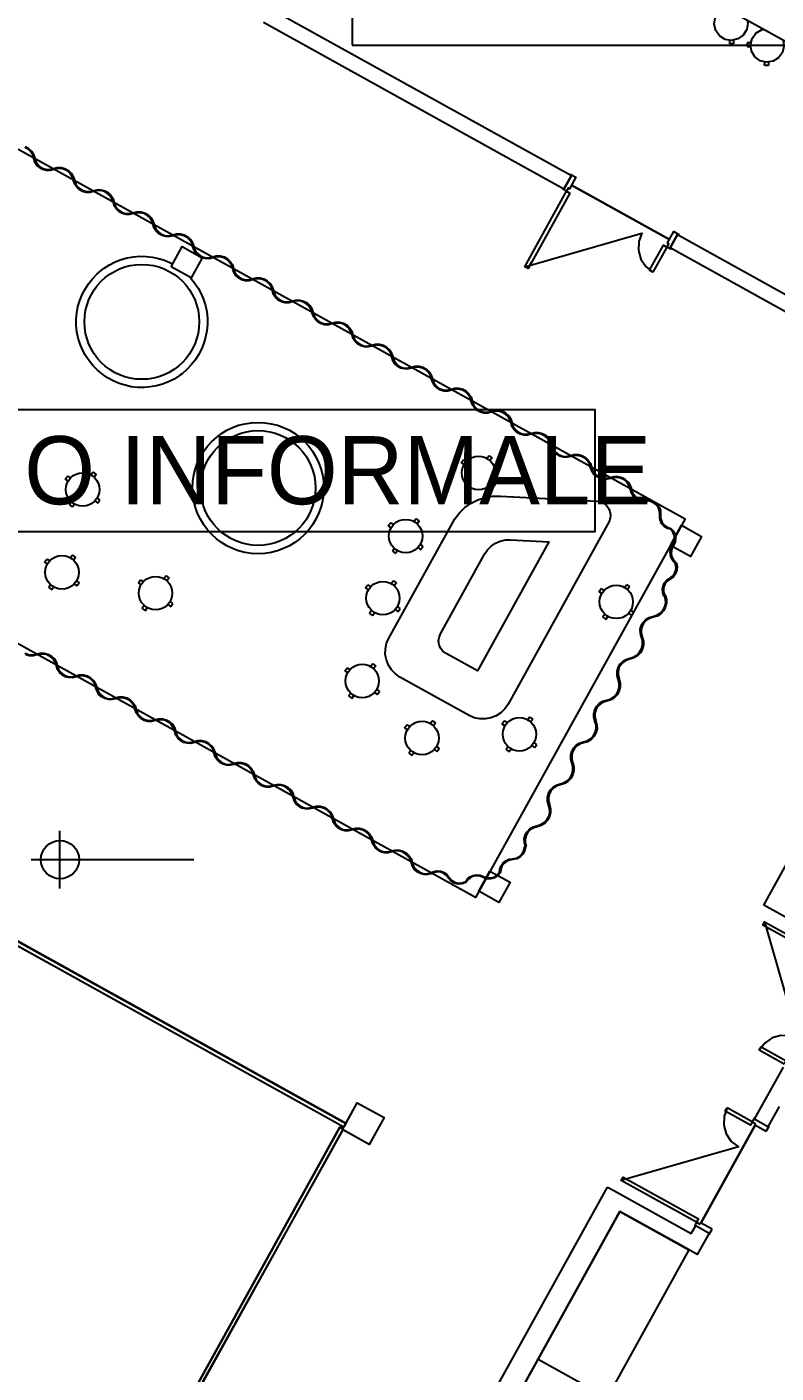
# Model space of a CAD drawing. Header units: metres. Extents: x 3.2 to 22.3, y 0.7 to 22.8.
# Drawn here: x 14.16 to 17.24, y 11.89 to 17.42 of the extents above; entities that cross this region are included whole.
import ezdxf

# ---------------------------------------------------------------- set-up
doc = ezdxf.new("R2010")
doc.units = ezdxf.units.M
for name, color, linetype in [('ARREDI', 9, 'Continuous'), ('PARETI_STRUTTURE', 7, 'Continuous'), ('WAYFINDING_RIQUADRI', 7, 'Continuous'), ('WAYFINDING_TESTI', 7, 'Continuous')]:
    doc.layers.add(name, color=color, linetype=linetype)

msp = doc.modelspace()

# ---------------------------------------------------------------- linework, layer by layer
at = {"layer": 'ARREDI'}
for points in [[(17.0026, 17.5203), (17.148, 17.7828), (17.7782, 17.4334), (17.6328, 17.171)], [(14.3541, 16.793), (14.3495, 16.8076), (14.3414, 16.8205), (14.3304, 16.831), (14.317, 16.8384), (14.3023, 16.8422), (14.287, 16.8422), (14.2723, 16.8384), (14.2711, 16.8421), (14.2867, 16.8461), (14.3029, 16.8461), (14.3185, 16.842), (14.3326, 16.8342), (14.3444, 16.8231), (14.353, 16.8095), (14.3579, 16.7941), (14.3632, 16.7784), (14.3729, 16.765), (14.386, 16.7548), (14.4014, 16.7489), (14.4179, 16.7476), (14.4341, 16.7512), (14.4359, 16.7477), (14.4212, 16.744), (14.406, 16.7441), (14.3913, 16.748), (14.378, 16.7553), (14.3669, 16.7658), (14.3588, 16.7786)], [(14.5178, 16.7023), (14.5132, 16.7169), (14.5051, 16.7298), (14.494, 16.7403), (14.4807, 16.7477), (14.4659, 16.7515), (14.4507, 16.7515), (14.4359, 16.7477), (14.4348, 16.7514), (14.4504, 16.7554), (14.4665, 16.7554), (14.4822, 16.7513), (14.4963, 16.7435), (14.508, 16.7324), (14.5166, 16.7187), (14.5215, 16.7034), (14.5269, 16.6877), (14.5366, 16.6743), (14.5496, 16.6641), (14.5651, 16.6582), (14.5816, 16.6569), (14.5978, 16.6604), (14.5996, 16.657), (14.5848, 16.6533), (14.5696, 16.6534), (14.555, 16.6573), (14.5417, 16.6646), (14.5306, 16.675), (14.5225, 16.6879)], [(14.6814, 16.6116), (14.6768, 16.6261), (14.6688, 16.6391), (14.6577, 16.6496), (14.6444, 16.657), (14.6296, 16.6608), (14.6144, 16.6608), (14.5996, 16.6569), (14.5984, 16.6607), (14.6141, 16.6647), (14.6302, 16.6646), (14.6458, 16.6606), (14.6599, 16.6528), (14.6717, 16.6417), (14.6803, 16.628), (14.6852, 16.6126), (14.6906, 16.597), (14.7002, 16.5835), (14.7133, 16.5734), (14.7288, 16.5674), (14.7453, 16.5662), (14.7614, 16.5697), (14.7633, 16.5662), (14.7485, 16.5626), (14.7333, 16.5627), (14.7186, 16.5665), (14.7053, 16.5739), (14.6943, 16.5843), (14.6861, 16.5971)], [(14.8451, 16.5209), (14.8405, 16.5354), (14.8324, 16.5483), (14.8214, 16.5588), (14.808, 16.5662), (14.7933, 16.57), (14.778, 16.57), (14.7633, 16.5662), (14.7621, 16.57), (14.7777, 16.5739), (14.7939, 16.5739), (14.8095, 16.5699), (14.8236, 16.562), (14.8353, 16.5509), (14.8439, 16.5373), (14.8489, 16.5219), (14.8542, 16.5063), (14.8639, 16.4928), (14.877, 16.4827), (14.8924, 16.4767), (14.9089, 16.4755), (14.9251, 16.479), (14.9269, 16.4755), (14.9122, 16.4718), (14.897, 16.4719), (14.8823, 16.4758), (14.869, 16.4832), (14.8579, 16.4936), (14.8498, 16.5064)], [(15.0087, 16.4301), (15.0042, 16.4447), (14.9961, 16.4576), (14.985, 16.4681), (14.9717, 16.4755), (14.9569, 16.4793), (14.9417, 16.4793), (14.9269, 16.4755), (14.9257, 16.4792), (14.9414, 16.4832), (14.9575, 16.4832), (14.9732, 16.4791), (14.9873, 16.4713), (14.999, 16.4602), (15.0076, 16.4466), (15.0125, 16.4312), (15.0179, 16.4155), (15.0275, 16.4021), (15.0406, 16.3919), (15.0561, 16.386), (15.0726, 16.3847), (15.0888, 16.3883), (15.0906, 16.3848), (15.0758, 16.3811), (15.0606, 16.3812), (15.0459, 16.3851), (15.0327, 16.3924), (15.0216, 16.4029), (15.0135, 16.4157)], [(15.1724, 16.3394), (15.1678, 16.354), (15.1598, 16.3669), (15.1487, 16.3774), (15.1354, 16.3848), (15.1206, 16.3886), (15.1053, 16.3886), (15.0906, 16.3848), (15.0894, 16.3885), (15.1051, 16.3925), (15.1212, 16.3925), (15.1368, 16.3884), (15.1509, 16.3806), (15.1627, 16.3695), (15.1713, 16.3558), (15.1762, 16.3405), (15.1816, 16.3248), (15.1912, 16.3114), (15.2043, 16.3012), (15.2197, 16.2953), (15.2363, 16.294), (15.2524, 16.2975), (15.2542, 16.294), (15.2395, 16.2904), (15.2243, 16.2905), (15.2096, 16.2944), (15.1963, 16.3017), (15.1853, 16.3121), (15.1771, 16.325)], [(15.3361, 16.2487), (15.3315, 16.2632), (15.3234, 16.2762), (15.3124, 16.2867), (15.299, 16.2941), (15.2843, 16.2979), (15.269, 16.2979), (15.2542, 16.294), (15.2531, 16.2978), (15.2687, 16.3018), (15.2849, 16.3017), (15.3005, 16.2977), (15.3146, 16.2899), (15.3263, 16.2788), (15.3349, 16.2651), (15.3399, 16.2497), (15.3452, 16.2341), (15.3549, 16.2206), (15.368, 16.2105), (15.3834, 16.2046), (15.3999, 16.2033), (15.4161, 16.2068), (15.4179, 16.2033), (15.4032, 16.1997), (15.388, 16.1998), (15.3733, 16.2036), (15.36, 16.211), (15.3489, 16.2214), (15.3408, 16.2342)], [(15.4997, 16.158), (15.4952, 16.1725), (15.4871, 16.1854), (15.476, 16.1959), (15.4627, 16.2033), (15.4479, 16.2071), (15.4327, 16.2071), (15.4179, 16.2033), (15.4167, 16.2071), (15.4324, 16.211), (15.4485, 16.211), (15.4641, 16.207), (15.4783, 16.1991), (15.49, 16.188), (15.4986, 16.1744), (15.5035, 16.159), (15.5089, 16.1433), (15.5185, 16.1299), (15.5316, 16.1198), (15.5471, 16.1138), (15.5636, 16.1126), (15.5798, 16.1161), (15.5816, 16.1126), (15.5668, 16.1089), (15.5516, 16.109), (15.5369, 16.1129), (15.5236, 16.1203), (15.5126, 16.1307), (15.5044, 16.1435)], [(15.6634, 16.0672), (15.6588, 16.0818), (15.6507, 16.0947), (15.6397, 16.1052), (15.6263, 16.1126), (15.6116, 16.1164), (15.5963, 16.1164), (15.5816, 16.1126), (15.5804, 16.1163), (15.596, 16.1203), (15.6122, 16.1203), (15.6278, 16.1162), (15.6419, 16.1084), (15.6537, 16.0973), (15.6623, 16.0837), (15.6672, 16.0683), (15.6726, 16.0526), (15.6822, 16.0392), (15.6953, 16.029), (15.7107, 16.0231), (15.7272, 16.0218), (15.7434, 16.0254), (15.7452, 16.0219), (15.7305, 16.0182), (15.7153, 16.0183), (15.7006, 16.0222), (15.6873, 16.0295), (15.6762, 16.04), (15.6681, 16.0528)], [(15.8271, 15.9765), (15.8225, 15.9911), (15.8144, 16.004), (15.8033, 16.0145), (15.79, 16.0219), (15.7752, 16.0257), (15.76, 16.0257), (15.7452, 16.0219), (15.7441, 16.0256), (15.7597, 16.0296), (15.7758, 16.0296), (15.7915, 16.0255), (15.8056, 16.0177), (15.8173, 16.0066), (15.8259, 15.9929), (15.8308, 15.9776), (15.8362, 15.9619), (15.8459, 15.9485), (15.859, 15.9383), (15.8744, 15.9324), (15.8909, 15.9311), (15.9071, 15.9346), (15.9089, 15.9311), (15.8941, 15.9275), (15.879, 15.9276), (15.8643, 15.9315), (15.851, 15.9388), (15.8399, 15.9492), (15.8318, 15.9621)], [(15.9907, 15.8858), (15.9861, 15.9003), (15.9781, 15.9133), (15.967, 15.9238), (15.9537, 15.9312), (15.9389, 15.935), (15.9237, 15.935), (15.9089, 15.9311), (15.9077, 15.9349), (15.9234, 15.9389), (15.9395, 15.9388), (15.9551, 15.9348), (15.9693, 15.927), (15.981, 15.9159), (15.9896, 15.9022), (15.9945, 15.8868), (15.9999, 15.8712), (16.0095, 15.8577), (16.0226, 15.8476), (16.0381, 15.8417), (16.0546, 15.8404), (16.0707, 15.8439), (16.0726, 15.8404), (16.0578, 15.8368), (16.0426, 15.8369), (16.0279, 15.8407), (16.0146, 15.8481), (16.0036, 15.8585), (15.9954, 15.8713)], [(16.1544, 15.7951), (16.1498, 15.8096), (16.1417, 15.8225), (16.1307, 15.833), (16.1173, 15.8404), (16.1026, 15.8442), (16.0873, 15.8442), (16.0726, 15.8404), (16.0714, 15.8442), (16.087, 15.8481), (16.1032, 15.8481), (16.1188, 15.8441), (16.1329, 15.8362), (16.1447, 15.8251), (16.1533, 15.8115), (16.1582, 15.7961), (16.1635, 15.7804), (16.1732, 15.767), (16.1863, 15.7569), (16.2017, 15.7509), (16.2182, 15.7497), (16.2344, 15.7532), (16.2362, 15.7497), (16.2215, 15.746), (16.2063, 15.7461), (16.1916, 15.75), (16.1783, 15.7574), (16.1672, 15.7678), (16.1591, 15.7806)], [(16.3181, 15.7043), (16.3135, 15.7189), (16.3054, 15.7318), (16.2943, 15.7423), (16.281, 15.7497), (16.2662, 15.7535), (16.251, 15.7535), (16.2362, 15.7497), (16.2351, 15.7534), (16.2507, 15.7574), (16.2668, 15.7574), (16.2825, 15.7533), (16.2966, 15.7455), (16.3083, 15.7344), (16.3169, 15.7208), (16.3218, 15.7054), (16.3272, 15.6897), (16.3368, 15.6763), (16.3499, 15.6661), (16.3654, 15.6602), (16.3819, 15.6589), (16.3981, 15.6625), (16.3999, 15.659), (16.3851, 15.6553), (16.3699, 15.6554), (16.3552, 15.6593), (16.342, 15.6666), (16.3309, 15.6771), (16.3228, 15.6899)], [(16.4817, 15.6136), (16.4771, 15.6282), (16.4691, 15.6411), (16.458, 15.6516), (16.4447, 15.659), (16.4299, 15.6628), (16.4146, 15.6628), (16.3999, 15.659), (16.3987, 15.6627), (16.4144, 15.6667), (16.4305, 15.6667), (16.4461, 15.6626), (16.4602, 15.6548), (16.472, 15.6437), (16.4806, 15.63), (16.4855, 15.6147), (16.4909, 15.599), (16.5005, 15.5856), (16.5136, 15.5754), (16.529, 15.5695), (16.5456, 15.5682), (16.5617, 15.5717), (16.5635, 15.5682), (16.5488, 15.5646), (16.5336, 15.5647), (16.5189, 15.5686), (16.5056, 15.5759), (16.4946, 15.5863), (16.4864, 15.5992)], [(16.6454, 15.5229), (16.6408, 15.5374), (16.6327, 15.5504), (16.6217, 15.5609), (16.6083, 15.5683), (16.5936, 15.5721), (16.5783, 15.5721), (16.5635, 15.5682), (16.5624, 15.572), (16.578, 15.576), (16.5942, 15.5759), (16.6098, 15.5719), (16.6239, 15.5641), (16.6356, 15.553), (16.6442, 15.5393), (16.6492, 15.5239), (16.6545, 15.5083), (16.6642, 15.4948), (16.6773, 15.4847), (16.6927, 15.4788), (16.7092, 15.4775), (16.7254, 15.481), (16.7272, 15.4775), (16.7125, 15.4739), (16.6973, 15.474), (16.6826, 15.4778), (16.6693, 15.4852), (16.6582, 15.4956), (16.6501, 15.5084)], [(16.1419, 14.6397), (16.1288, 14.6207), (16.1121, 14.6045), (16.0927, 14.592), (16.0712, 14.5834), (16.0484, 14.5793), (16.0252, 14.5796), (16.0026, 14.5845), (15.9813, 14.5937), (15.6972, 14.7512), (15.6782, 14.7643), (15.6621, 14.781), (15.6495, 14.8004), (15.641, 14.8219), (15.6368, 14.8447), (15.6371, 14.8679), (15.642, 14.8905), (15.6512, 14.9117), (15.9076, 15.3742), (15.9228, 15.4016), (15.942, 15.4263), (15.9646, 15.448), (15.9902, 15.4661), (16.0181, 15.4802), (16.0479, 15.49), (16.0788, 15.4952), (16.1101, 15.4959), (16.5078, 15.4746), (16.5219, 15.4721), (16.5351, 15.4662), (16.5464, 15.4574), (16.5553, 15.446), (16.5611, 15.4329), (16.5636, 15.4187), (16.5626, 15.4044), (16.5582, 15.3907)], [(16.7696, 15.4202), (16.7697, 15.4044), (16.7747, 15.3894), (16.784, 15.3767), (16.7969, 15.3675), (16.812, 15.3628), (16.8117, 15.359), (16.7982, 15.3628), (16.7861, 15.3698), (16.7763, 15.3798), (16.7693, 15.3919), (16.7657, 15.4054), (16.7657, 15.4194), (16.7654, 15.4339), (16.7608, 15.4477), (16.7524, 15.4595), (16.741, 15.4684), (16.7274, 15.4736), (16.7272, 15.4775), (16.7419, 15.4723), (16.7544, 15.463), (16.7637, 15.4504), (16.7689, 15.4357)], [(16.8226, 15.2922), (16.8153, 15.2782), (16.8126, 15.2627), (16.815, 15.247), (16.8221, 15.2329), (16.8332, 15.2217), (16.8311, 15.2185), (16.821, 15.2281), (16.8136, 15.24), (16.8096, 15.2534), (16.8091, 15.2674), (16.8123, 15.2811), (16.8188, 15.2934), (16.8253, 15.3064), (16.8277, 15.3207), (16.8259, 15.3351), (16.8199, 15.3483), (16.8103, 15.3592), (16.812, 15.3628), (16.8225, 15.3513), (16.8292, 15.3372), (16.8315, 15.3218), (16.8293, 15.3063)], [(15.8865, 14.8489), (15.8741, 14.858), (15.8645, 14.8701), (15.8583, 14.8842), (15.856, 14.8995), (15.8578, 14.9148), (15.8634, 14.9292), (16.0453, 15.2572), (16.0574, 15.2749), (16.0725, 15.29), (16.0902, 15.3021), (16.1099, 15.3106), (16.1307, 15.3154), (16.1521, 15.3163), (16.3097, 15.3078), (16.0156, 14.7773)], [(16.8095, 15.1544), (16.7965, 15.1455), (16.7869, 15.1329), (16.7816, 15.118), (16.7813, 15.1022), (16.7858, 15.0871), (16.7825, 15.0853), (16.7781, 15.0985), (16.7772, 15.1125), (16.7799, 15.1262), (16.786, 15.1388), (16.7951, 15.1494), (16.8067, 15.1572), (16.8185, 15.1657), (16.8274, 15.1772), (16.8325, 15.1907), (16.8334, 15.2052), (16.83, 15.2193), (16.8332, 15.2217), (16.8371, 15.2066), (16.8364, 15.191), (16.8312, 15.1763), (16.822, 15.1637)], [(16.7381, 15.001), (16.7536, 15.0056), (16.7674, 15.014), (16.7786, 15.0256), (16.7864, 15.0398), (16.7904, 15.0554), (16.7902, 15.0716), (16.7858, 15.0871), (16.7896, 15.0883), (16.7941, 15.0718), (16.7942, 15.0547), (16.79, 15.0382), (16.7817, 15.0233), (16.7699, 15.011), (16.7553, 15.0021), (16.739, 14.9972), (16.7245, 14.9929), (16.7116, 14.985), (16.7012, 14.9742), (16.6938, 14.961), (16.69, 14.9464), (16.69, 14.9313), (16.6939, 14.9167), (16.6904, 14.9149), (16.6862, 14.9305), (16.6861, 14.9466), (16.69, 14.9622), (16.6979, 14.9763), (16.709, 14.9879), (16.7227, 14.9964)], [(16.6427, 14.8288), (16.6582, 14.8334), (16.6719, 14.8418), (16.6831, 14.8535), (16.6909, 14.8676), (16.6949, 14.8832), (16.6947, 14.8994), (16.6904, 14.9149), (16.6942, 14.9161), (16.6986, 14.8996), (16.6988, 14.8825), (16.6945, 14.866), (16.6863, 14.8511), (16.6744, 14.8388), (16.6599, 14.8299), (16.6435, 14.825), (16.6291, 14.8207), (16.6162, 14.8128), (16.6057, 14.802), (16.5983, 14.7888), (16.5945, 14.7742), (16.5946, 14.7591), (16.5984, 14.7446), (16.5949, 14.7427), (16.5907, 14.7583), (16.5906, 14.7744), (16.5946, 14.79), (16.6024, 14.8041), (16.6135, 14.8157), (16.6273, 14.8242)], [(14.2834, 14.7974), (14.2788, 14.8118), (14.2708, 14.8246), (14.2598, 14.835), (14.2466, 14.8423), (14.232, 14.8461), (14.2169, 14.8461), (14.2022, 14.8424), (14.2011, 14.8461), (14.2166, 14.85), (14.2326, 14.8499), (14.248, 14.8459), (14.262, 14.8382), (14.2737, 14.8272), (14.2822, 14.8137), (14.2871, 14.7985), (14.2925, 14.783), (14.3021, 14.7697), (14.315, 14.7596), (14.3303, 14.7537), (14.3467, 14.7525), (14.3627, 14.7559), (14.3645, 14.7524), (14.3499, 14.7488), (14.3349, 14.749), (14.3203, 14.7528), (14.3071, 14.7601), (14.2962, 14.7704), (14.2881, 14.7831)], [(14.4457, 14.7074), (14.4411, 14.7218), (14.433, 14.7346), (14.4221, 14.745), (14.4089, 14.7523), (14.3943, 14.7561), (14.3791, 14.7561), (14.3645, 14.7524), (14.3633, 14.7561), (14.3788, 14.76), (14.3948, 14.76), (14.4103, 14.7559), (14.4243, 14.7482), (14.4359, 14.7372), (14.4445, 14.7237), (14.4494, 14.7085), (14.4548, 14.693), (14.4644, 14.6797), (14.4773, 14.6697), (14.4926, 14.6638), (14.509, 14.6625), (14.525, 14.6659), (14.5268, 14.6624), (14.5122, 14.6589), (14.4971, 14.659), (14.4826, 14.6628), (14.4694, 14.6701), (14.4585, 14.6804), (14.4504, 14.6931)], [(16.5472, 14.6567), (16.5627, 14.6612), (16.5765, 14.6696), (16.5877, 14.6813), (16.5955, 14.6954), (16.5995, 14.711), (16.5993, 14.7272), (16.5949, 14.7427), (16.5987, 14.7439), (16.6032, 14.7274), (16.6033, 14.7104), (16.5991, 14.6938), (16.5908, 14.6789), (16.579, 14.6666), (16.5644, 14.6577), (16.5481, 14.6528), (16.5336, 14.6485), (16.5207, 14.6407), (16.5103, 14.6298), (16.5029, 14.6166), (16.4991, 14.602), (16.4991, 14.587), (16.503, 14.5724), (16.4995, 14.5706), (16.4953, 14.5861), (16.4952, 14.6022), (16.4991, 14.6178), (16.507, 14.6319), (16.5181, 14.6436), (16.5318, 14.652)], [(14.6079, 14.6174), (14.6034, 14.6318), (14.5953, 14.6446), (14.5844, 14.655), (14.5712, 14.6623), (14.5565, 14.6661), (14.5414, 14.6662), (14.5268, 14.6624), (14.5256, 14.6662), (14.5411, 14.6701), (14.5571, 14.67), (14.5726, 14.666), (14.5866, 14.6582), (14.5982, 14.6473), (14.6068, 14.6338), (14.6117, 14.6185), (14.6171, 14.603), (14.6266, 14.5897), (14.6396, 14.5797), (14.6549, 14.5738), (14.6712, 14.5725), (14.6873, 14.576), (14.6891, 14.5725), (14.6745, 14.5689), (14.6594, 14.569), (14.6449, 14.5729), (14.6317, 14.5802), (14.6207, 14.5905), (14.6127, 14.6032)], [(14.7702, 14.5275), (14.7656, 14.5419), (14.7576, 14.5547), (14.7467, 14.5651), (14.7334, 14.5724), (14.7188, 14.5762), (14.7037, 14.5762), (14.6891, 14.5725), (14.6879, 14.5762), (14.7034, 14.5801), (14.7194, 14.58), (14.7349, 14.576), (14.7489, 14.5683), (14.7605, 14.5573), (14.7691, 14.5438), (14.774, 14.5286), (14.7794, 14.5131), (14.7889, 14.4998), (14.8019, 14.4898), (14.8172, 14.4839), (14.8335, 14.4826), (14.8496, 14.486), (14.8514, 14.4825), (14.8368, 14.4789), (14.8217, 14.4791), (14.8072, 14.4829), (14.794, 14.4902), (14.783, 14.5005), (14.7749, 14.5132)], [(16.4518, 14.4845), (16.4673, 14.489), (16.481, 14.4974), (16.4922, 14.5091), (16.5, 14.5232), (16.504, 14.5389), (16.5038, 14.555), (16.4995, 14.5706), (16.5033, 14.5717), (16.5077, 14.5552), (16.5079, 14.5382), (16.5036, 14.5216), (16.4954, 14.5067), (16.4835, 14.4944), (16.469, 14.4855), (16.4526, 14.4806), (16.4382, 14.4763), (16.4253, 14.4685), (16.4148, 14.4576), (16.4074, 14.4445), (16.4036, 14.4299), (16.4037, 14.4148), (16.4075, 14.4002), (16.404, 14.3984), (16.3998, 14.4139), (16.3997, 14.43), (16.4037, 14.4456), (16.4115, 14.4597), (16.4226, 14.4714), (16.4364, 14.4798)], [(14.9325, 14.4375), (14.9279, 14.4519), (14.9199, 14.4647), (14.9089, 14.4751), (14.8957, 14.4824), (14.8811, 14.4862), (14.866, 14.4862), (14.8514, 14.4825), (14.8502, 14.4862), (14.8657, 14.4901), (14.8817, 14.4901), (14.8972, 14.4861), (14.9112, 14.4783), (14.9228, 14.4673), (14.9314, 14.4538), (14.9363, 14.4386), (14.9416, 14.4231), (14.9512, 14.4098), (14.9642, 14.3998), (14.9795, 14.3939), (14.9958, 14.3926), (15.0118, 14.396), (15.0136, 14.3925), (14.999, 14.389), (14.984, 14.3891), (14.9694, 14.3929), (14.9563, 14.4002), (14.9453, 14.4106), (14.9372, 14.4232)], [(15.0948, 14.3476), (15.0902, 14.362), (15.0822, 14.3748), (15.0712, 14.3851), (15.058, 14.3925), (15.0434, 14.3963), (15.0283, 14.3963), (15.0137, 14.3925), (15.0125, 14.3963), (15.028, 14.4002), (15.044, 14.4001), (15.0595, 14.3961), (15.0734, 14.3884), (15.0851, 14.3774), (15.0936, 14.3639), (15.0986, 14.3486), (15.1039, 14.3332), (15.1135, 14.3199), (15.1265, 14.3098), (15.1418, 14.3039), (15.1581, 14.3026), (15.1741, 14.3061), (15.1759, 14.3026), (15.1613, 14.299), (15.1463, 14.2991), (15.1317, 14.303), (15.1186, 14.3103), (15.1076, 14.3206), (15.0995, 14.3333)], [(16.3563, 14.3123), (16.3718, 14.3169), (16.3856, 14.3253), (16.3968, 14.3369), (16.4046, 14.351), (16.4086, 14.3667), (16.4084, 14.3828), (16.404, 14.3984), (16.4078, 14.3995), (16.4123, 14.3831), (16.4124, 14.366), (16.4082, 14.3495), (16.3999, 14.3345), (16.3881, 14.3222), (16.3735, 14.3133), (16.3572, 14.3084), (16.3427, 14.3041), (16.3298, 14.2963), (16.3194, 14.2854), (16.312, 14.2723), (16.3082, 14.2577), (16.3082, 14.2426), (16.3121, 14.228), (16.3086, 14.2262), (16.3044, 14.2417), (16.3043, 14.2578), (16.3082, 14.2734), (16.3161, 14.2875), (16.3272, 14.2992), (16.3409, 14.3076)], [(15.2571, 14.2576), (15.2525, 14.272), (15.2445, 14.2848), (15.2335, 14.2952), (15.2203, 14.3025), (15.2057, 14.3063), (15.1906, 14.3063), (15.1759, 14.3026), (15.1748, 14.3063), (15.1903, 14.3102), (15.2063, 14.3102), (15.2217, 14.3061), (15.2357, 14.2984), (15.2474, 14.2874), (15.2559, 14.2739), (15.2608, 14.2587), (15.2662, 14.2432), (15.2758, 14.2299), (15.2887, 14.2199), (15.304, 14.214), (15.3204, 14.2127), (15.3364, 14.2161), (15.3382, 14.2126), (15.3236, 14.2091), (15.3086, 14.2092), (15.294, 14.213), (15.2808, 14.2203), (15.2699, 14.2306), (15.2618, 14.2433)], [(16.2609, 14.1401), (16.2764, 14.1447), (16.2901, 14.1531), (16.3013, 14.1647), (16.3091, 14.1788), (16.3131, 14.1945), (16.3129, 14.2106), (16.3086, 14.2262), (16.3124, 14.2273), (16.3168, 14.2109), (16.317, 14.1938), (16.3127, 14.1773), (16.3045, 14.1624), (16.2926, 14.15), (16.2781, 14.1412), (16.2617, 14.1363), (16.2473, 14.1319), (16.2344, 14.1241), (16.2239, 14.1132), (16.2165, 14.1001), (16.2127, 14.0855), (16.2128, 14.0704), (16.2166, 14.0558), (16.2131, 14.054), (16.2089, 14.0696), (16.2088, 14.0857), (16.2128, 14.1013), (16.2206, 14.1153), (16.2317, 14.127), (16.2455, 14.1354)], [(15.4194, 14.1676), (15.4148, 14.182), (15.4068, 14.1948), (15.3958, 14.2052), (15.3826, 14.2125), (15.368, 14.2163), (15.3528, 14.2164), (15.3382, 14.2126), (15.337, 14.2164), (15.3526, 14.2203), (15.3685, 14.2202), (15.384, 14.2162), (15.398, 14.2084), (15.4097, 14.1975), (15.4182, 14.1839), (15.4231, 14.1687), (15.4285, 14.1532), (15.4381, 14.1399), (15.451, 14.1299), (15.4663, 14.124), (15.4827, 14.1227), (15.4987, 14.1262), (15.5005, 14.1227), (15.4859, 14.1191), (15.4708, 14.1192), (15.4563, 14.1231), (15.4431, 14.1304), (15.4322, 14.1407), (15.4241, 14.1533)], [(15.5816, 14.0777), (15.5771, 14.0921), (15.569, 14.1049), (15.5581, 14.1153), (15.5449, 14.1226), (15.5302, 14.1264), (15.5151, 14.1264), (15.5005, 14.1227), (15.4993, 14.1264), (15.5148, 14.1303), (15.5308, 14.1302), (15.5463, 14.1262), (15.5603, 14.1185), (15.5719, 14.1075), (15.5805, 14.094), (15.5854, 14.0788), (15.5908, 14.0633), (15.6004, 14.05), (15.6133, 14.04), (15.6286, 14.0341), (15.645, 14.0328), (15.661, 14.0362), (15.6628, 14.0327), (15.6482, 14.0291), (15.6331, 14.0293), (15.6186, 14.0331), (15.6054, 14.0404), (15.5945, 14.0507), (15.5864, 14.0634)], [(15.7439, 13.9877), (15.7393, 14.0021), (15.7313, 14.0149), (15.7204, 14.0253), (15.7072, 14.0326), (15.6925, 14.0364), (15.6774, 14.0364), (15.6628, 14.0327), (15.6616, 14.0364), (15.6771, 14.0403), (15.6931, 14.0403), (15.7086, 14.0362), (15.7226, 14.0285), (15.7342, 14.0175), (15.7428, 14.004), (15.7477, 13.9888), (15.7531, 13.9733), (15.7626, 13.96), (15.7756, 13.95), (15.7909, 13.9441), (15.8072, 13.9428), (15.8233, 13.9462), (15.8251, 13.9427), (15.8105, 13.9392), (15.7954, 13.9393), (15.7809, 13.9431), (15.7677, 13.9504), (15.7567, 13.9607), (15.7487, 13.9734)], [(16.1618, 14.0009), (16.1482, 13.999), (16.1357, 13.9936), (16.1249, 13.9851), (16.1168, 13.9741), (16.1119, 13.9613), (16.1105, 13.9477), (16.1067, 13.9474), (16.1081, 13.9619), (16.1132, 13.9755), (16.1217, 13.9873), (16.133, 13.9965), (16.1463, 14.0024), (16.1606, 14.0046), (16.1755, 14.0073), (16.1889, 14.0143), (16.1996, 14.0249), (16.2066, 14.0383), (16.2093, 14.0531), (16.2131, 14.054), (16.2105, 14.038), (16.2032, 14.0235), (16.192, 14.0118), (16.1777, 14.004)], [(15.8968, 13.9249), (15.8884, 13.9357), (15.8774, 13.9439), (15.8647, 13.949), (15.8511, 13.9505), (15.8376, 13.9484), (15.8251, 13.9427), (15.8229, 13.9459), (15.8362, 13.9519), (15.8505, 13.9543), (15.865, 13.9528), (15.8786, 13.9476), (15.8903, 13.9391), (15.8994, 13.9278), (15.9092, 13.9162), (15.9219, 13.9082), (15.9365, 13.9042), (15.9516, 13.9048), (15.9658, 13.9099), (15.9685, 13.907), (15.9533, 13.9013), (15.9371, 13.9003), (15.9213, 13.9042), (15.9075, 13.9127)], [(16.0395, 13.9273), (16.0268, 13.9325), (16.0132, 13.9342), (15.9997, 13.9322), (15.9871, 13.9267), (15.9765, 13.9181), (15.9684, 13.907), (15.965, 13.9086), (15.9735, 13.9205), (15.9847, 13.9297), (15.998, 13.9357), (16.0123, 13.938), (16.0268, 13.9364), (16.0403, 13.9312), (16.0545, 13.9261), (16.0696, 13.9255), (16.0842, 13.9293), (16.097, 13.9374), (16.1067, 13.9489), (16.1105, 13.9477), (16.1002, 13.9352), (16.0867, 13.9263), (16.0711, 13.9218), (16.0548, 13.9222)], [(12.646, 7.8424), (15.4497, 12.9001)], [(15.4497, 12.9001), (15.4618, 12.8934)], [(15.4742, 12.9158), (15.4665, 12.902)], [(16.2651, 11.9468), (16.6017, 12.5541), (16.8858, 12.3966), (16.5492, 11.7893), (16.0528, 10.8939), (15.7687, 11.0514)]]:
    msp.add_lwpolyline(points, close=True, dxfattribs=at)
for points in [[(17.0617, 17.3692), (17.0351, 17.3735), (17.0123, 17.3876), (16.9965, 17.4094), (16.9904, 17.4356), (16.9947, 17.4622), (17.0088, 17.485), (17.0306, 17.5008), (17.0357, 17.502)], [(17.1253, 17.4523), (17.1281, 17.4405), (17.1238, 17.414), (17.1097, 17.3911), (17.0878, 17.3754), (17.0617, 17.3692)], [(17.2057, 17.2796), (17.1795, 17.2859), (17.1578, 17.3016), (17.1437, 17.3245), (17.1395, 17.3511), (17.1457, 17.3773), (17.1615, 17.399), (17.1844, 17.4131), (17.1935, 17.4145)], [(17.0543, 17.356), (17.0538, 17.3694)], [(17.0551, 17.3552), (17.0543, 17.356)], [(17.0693, 17.3557), (17.0551, 17.3552)], [(17.07, 17.3565), (17.0693, 17.3557)], [(17.0695, 17.3699), (17.07, 17.3565)], [(17.126, 17.3587), (17.1255, 17.3445)], [(17.1255, 17.3445), (17.1262, 17.3437)], [(17.1268, 17.3595), (17.126, 17.3587)], [(17.1262, 17.3437), (17.1396, 17.3432)], [(17.1402, 17.3589), (17.1268, 17.3595)], [(17.2733, 17.3703), (17.2772, 17.3458), (17.2709, 17.3197), (17.2551, 17.2979), (17.2322, 17.2838), (17.2057, 17.2796)], [(17.1973, 17.2669), (17.1978, 17.2803)], [(17.2136, 17.2797), (17.2131, 17.2663)], [(17.1981, 17.2661), (17.1973, 17.2669)], [(17.2122, 17.2656), (17.1981, 17.2661)], [(17.2131, 17.2663), (17.2122, 17.2656)], [(14.1548, 16.9328), (14.169, 16.9249), (14.1807, 16.9138), (14.1893, 16.9002), (14.1942, 16.8848), (14.1996, 16.8692), (14.2092, 16.8557), (14.2223, 16.8456), (14.2378, 16.8396), (14.2543, 16.8384), (14.2704, 16.8419), (14.2723, 16.8384), (14.2575, 16.8347), (14.2423, 16.8348), (14.2276, 16.8387), (14.2143, 16.8461), (14.2033, 16.8565), (14.1951, 16.8693), (14.1904, 16.8838), (14.1858, 16.8983), (14.1778, 16.9112), (14.1667, 16.9217), (14.1534, 16.9291)], [(14.48, 16.4332), (14.5021, 16.4471), (14.5254, 16.4588), (14.5497, 16.4682), (14.5748, 16.4752), (14.6005, 16.4798), (14.6265, 16.4818), (14.6526, 16.4814), (14.6785, 16.4784), (14.704, 16.473), (14.7288, 16.4651), (14.7528, 16.4549), (14.7617, 16.45)], [(14.832, 16.3962), (14.8356, 16.3925), (14.8521, 16.3723), (14.8666, 16.3506), (14.8789, 16.3276), (14.8889, 16.3035), (14.8965, 16.2786), (14.9017, 16.253), (14.9045, 16.2271), (14.9047, 16.201), (14.9023, 16.1751), (14.8975, 16.1494), (14.8903, 16.1244), (14.8806, 16.1002), (14.8687, 16.077), (14.8546, 16.055), (14.8384, 16.0346), (14.8204, 16.0158), (14.8006, 15.9988), (14.7897, 15.9908), (14.7677, 15.9769), (14.7444, 15.9652), (14.7201, 15.9558), (14.695, 15.9488), (14.6693, 15.9442), (14.6433, 15.9421), (14.6172, 15.9426), (14.5913, 15.9455), (14.5658, 15.951), (14.541, 15.9589), (14.517, 15.9691), (14.4941, 15.9816), (14.4725, 15.9963), (14.4525, 16.0129), (14.4341, 16.0314), (14.4176, 16.0517), (14.4032, 16.0734), (14.3909, 16.0964), (14.3809, 16.1204), (14.3732, 16.1454), (14.368, 16.1709), (14.3653, 16.1969), (14.3651, 16.2229), (14.3674, 16.2489), (14.3722, 16.2745), (14.3795, 16.2996), (14.3891, 16.3238), (14.4011, 16.347), (14.4152, 16.3689), (14.4313, 16.3894), (14.4494, 16.4082), (14.4692, 16.4252), (14.48, 16.4332)], [(15.9496, 15.6339), (15.958, 15.6453)], [(15.9498, 15.6328), (15.9496, 15.6339)], [(15.9606, 15.6249), (15.9498, 15.6328)], [(15.958, 15.6453), (15.9591, 15.6455)], [(15.9591, 15.6455), (15.9699, 15.6376)], [(16.0546, 15.6507), (16.0625, 15.6615)], [(16.0625, 15.6615), (16.0636, 15.6617)], [(16.0636, 15.6617), (16.075, 15.6533)], [(16.0752, 15.6522), (16.0673, 15.6414)], [(16.075, 15.6533), (16.0752, 15.6522)], [(14.3204, 15.5659), (14.3288, 15.5774)], [(14.3206, 15.5648), (14.3205, 15.5659)], [(14.3314, 15.5569), (14.3206, 15.5648)], [(14.3288, 15.5774), (14.3299, 15.5775)], [(14.3299, 15.5775), (14.3407, 15.5696)], [(14.4254, 15.5827), (14.4333, 15.5935)], [(14.4333, 15.5935), (14.4344, 15.5937)], [(14.4344, 15.5937), (14.4459, 15.5853)], [(14.446, 15.5842), (14.4381, 15.5734)], [(14.4459, 15.5853), (14.446, 15.5842)], [(16.0912, 15.5488), (16.0804, 15.5567)], [(15.9737, 15.5402), (15.9658, 15.5294)], [(15.9658, 15.5294), (15.9659, 15.5283)], [(15.9659, 15.5283), (15.9774, 15.5199)], [(15.9774, 15.5199), (15.9785, 15.5201)], [(15.9785, 15.5201), (15.9864, 15.5309)], [(16.0711, 15.544), (16.0819, 15.5361)], [(16.0819, 15.5361), (16.083, 15.5363)], [(16.083, 15.5363), (16.0914, 15.5477)], [(16.0913, 15.5477), (16.0912, 15.5488)], [(14.3445, 15.4722), (14.3366, 15.4614)], [(14.3366, 15.4614), (14.3368, 15.4603)], [(14.3368, 15.4603), (14.3482, 15.4519)], [(14.3482, 15.4519), (14.3493, 15.4521)], [(14.3493, 15.4521), (14.3573, 15.4629)], [(14.4419, 15.476), (14.4527, 15.4681)], [(14.462, 15.4808), (14.4512, 15.4888)], [(14.4527, 15.4681), (14.4538, 15.4683)], [(14.4538, 15.4683), (14.4622, 15.4797)], [(14.4622, 15.4797), (14.462, 15.4808)], [(15.7546, 15.391), (15.7625, 15.4019)], [(15.7625, 15.4019), (15.7636, 15.402)], [(15.7636, 15.402), (15.7751, 15.3937)], [(15.7752, 15.3926), (15.7673, 15.3817)], [(15.7751, 15.3937), (15.7752, 15.3926)], [(15.6496, 15.3742), (15.658, 15.3857)], [(15.6498, 15.3732), (15.6496, 15.3742)], [(15.6606, 15.3652), (15.6498, 15.3731)], [(15.658, 15.3857), (15.6591, 15.3859)], [(15.6591, 15.3859), (15.6699, 15.3779)], [(15.6737, 15.2806), (15.6658, 15.2697)], [(15.7711, 15.2844), (15.7819, 15.2764)], [(15.7912, 15.2892), (15.7804, 15.2971)], [(15.783, 15.2766), (15.7914, 15.2881)], [(15.7914, 15.2881), (15.7912, 15.2892)], [(14.2355, 15.2251), (14.2438, 15.2365)], [(14.2356, 15.224), (14.2355, 15.2251)], [(14.2465, 15.2161), (14.2356, 15.224)], [(14.2438, 15.2365), (14.2449, 15.2367)], [(14.2449, 15.2367), (14.2558, 15.2288)], [(14.3404, 15.2419), (14.3483, 15.2527)], [(14.3483, 15.2527), (14.3494, 15.2529)], [(14.3494, 15.2529), (14.3609, 15.2445)], [(14.361, 15.2434), (14.3531, 15.2326)], [(14.3609, 15.2445), (14.3611, 15.2434)], [(15.6658, 15.2697), (15.666, 15.2686)], [(15.666, 15.2686), (15.6774, 15.2603)], [(15.6774, 15.2603), (15.6785, 15.2604)], [(15.6785, 15.2604), (15.6864, 15.2713)], [(15.7819, 15.2764), (15.783, 15.2766)], [(14.7254, 15.1564), (14.7334, 15.1672)], [(14.7334, 15.1672), (14.7345, 15.1674)], [(14.7344, 15.1674), (14.7459, 15.159)], [(14.2596, 15.1314), (14.2516, 15.1206)], [(14.2516, 15.1206), (14.2518, 15.1195)], [(14.2518, 15.1195), (14.2632, 15.1111)], [(14.2632, 15.1111), (14.2643, 15.1113)], [(14.2644, 15.1113), (14.2723, 15.1221)], [(14.3569, 15.1352), (14.3678, 15.1273)], [(14.3771, 15.14), (14.3662, 15.1479)], [(14.3678, 15.1273), (14.3689, 15.1275)], [(14.3689, 15.1275), (14.3772, 15.1389)], [(14.3772, 15.1389), (14.3771, 15.14)], [(14.6205, 15.1396), (14.6288, 15.1511)], [(14.6206, 15.1385), (14.6205, 15.1396)], [(14.6315, 15.1306), (14.6206, 15.1385)], [(14.6288, 15.1511), (14.6299, 15.1512)], [(14.63, 15.1512), (14.6408, 15.1433)], [(14.7461, 15.1579), (14.7381, 15.1471)], [(14.7459, 15.159), (14.7461, 15.1579)], [(15.5559, 15.1191), (15.5643, 15.1305)], [(15.5561, 15.118), (15.5559, 15.1191)], [(15.5669, 15.1101), (15.5561, 15.118)], [(15.5643, 15.1305), (15.5654, 15.1307)], [(15.5654, 15.1307), (15.5762, 15.1228)], [(15.6608, 15.1359), (15.6688, 15.1467)], [(15.6688, 15.1467), (15.6699, 15.1469)], [(15.6699, 15.1469), (15.6813, 15.1385)], [(15.6815, 15.1374), (15.6736, 15.1266)], [(15.6813, 15.1385), (15.6815, 15.1374)], [(16.5161, 15.1036), (16.5245, 15.115)], [(16.5245, 15.115), (16.5256, 15.1152)], [(16.5256, 15.1152), (16.5364, 15.1073)], [(16.6211, 15.1204), (16.629, 15.1312)], [(16.629, 15.1312), (16.6301, 15.1314)], [(16.6301, 15.1314), (16.6415, 15.123)], [(16.6417, 15.1219), (16.6338, 15.1111)], [(16.6415, 15.123), (16.6417, 15.1219)], [(14.7621, 15.0545), (14.7512, 15.0624)], [(16.5163, 15.1025), (16.5161, 15.1036)], [(16.5271, 15.0946), (16.5163, 15.1025)], [(14.6446, 15.0459), (14.6366, 15.0351)], [(14.6367, 15.0351), (14.6368, 15.034)], [(14.6368, 15.034), (14.6483, 15.0256)], [(14.6483, 15.0256), (14.6494, 15.0258)], [(14.6494, 15.0258), (14.6573, 15.0366)], [(14.7419, 15.0497), (14.7528, 15.0418)], [(14.7528, 15.0418), (14.7539, 15.042)], [(14.7539, 15.042), (14.7622, 15.0534)], [(14.7622, 15.0534), (14.7621, 15.0545)], [(15.58, 15.0254), (15.5721, 15.0146)], [(15.5721, 15.0146), (15.5722, 15.0135)], [(15.5722, 15.0135), (15.5837, 15.0051)], [(15.5837, 15.0051), (15.5848, 15.0053)], [(15.5848, 15.0053), (15.5927, 15.0161)], [(15.6774, 15.0292), (15.6882, 15.0213)], [(15.6975, 15.034), (15.6867, 15.0419)], [(15.6882, 15.0213), (15.6893, 15.0215)], [(15.6893, 15.0215), (15.6976, 15.0329)], [(15.6976, 15.0329), (15.6975, 15.034)], [(16.5402, 15.0099), (16.5323, 14.9991)], [(16.545, 14.9898), (16.5529, 15.0006)], [(16.6376, 15.0137), (16.6484, 15.0058)], [(16.6577, 15.0185), (16.6469, 15.0264)], [(16.6484, 15.0058), (16.6495, 15.006)], [(16.6495, 15.0059), (16.6579, 15.0174)], [(16.6579, 15.0174), (16.6577, 15.0185)], [(16.5323, 14.9991), (16.5325, 14.998)], [(16.5325, 14.998), (16.5439, 14.9896)], [(16.5439, 14.9896), (16.545, 14.9898)], [(14.1528, 14.8496), (14.168, 14.8437), (14.1844, 14.8424), (14.2004, 14.8458), (14.2022, 14.8423), (14.1876, 14.8388), (14.1726, 14.8389), (14.158, 14.8427)], [(15.4709, 14.7783), (15.4793, 14.7897)], [(15.4793, 14.7897), (15.4804, 14.7899)], [(15.4804, 14.7899), (15.4912, 14.7819)], [(15.5759, 14.7951), (15.5838, 14.8059)], [(15.5838, 14.8059), (15.5849, 14.806)], [(15.5849, 14.806), (15.5963, 14.7977)], [(15.5965, 14.7966), (15.5886, 14.7857)], [(15.5963, 14.7977), (15.5965, 14.7966)], [(15.4711, 14.7772), (15.4709, 14.7783)], [(15.4819, 14.7692), (15.4711, 14.7772)], [(15.495, 14.6846), (15.4871, 14.6738)], [(15.4871, 14.6738), (15.4872, 14.6727)], [(15.4872, 14.6727), (15.4987, 14.6643)], [(15.4998, 14.6645), (15.5077, 14.6753)], [(15.5924, 14.6884), (15.6032, 14.6805)], [(15.6125, 14.6932), (15.6017, 14.7011)], [(15.6032, 14.6805), (15.6043, 14.6806)], [(15.6043, 14.6806), (15.6127, 14.6921)], [(15.6127, 14.6921), (15.6125, 14.6932)], [(15.4987, 14.6643), (15.4998, 14.6645)], [(15.822, 14.5605), (15.8299, 14.5713)], [(15.8299, 14.5713), (15.831, 14.5715)], [(15.831, 14.5715), (15.8424, 14.5631)], [(15.8426, 14.562), (15.8347, 14.5512)], [(15.8425, 14.5631), (15.8426, 14.562)], [(16.1178, 14.5594), (16.1262, 14.5709)], [(16.118, 14.5583), (16.1178, 14.5594)], [(16.1288, 14.5504), (16.118, 14.5583)], [(16.1262, 14.5709), (16.1273, 14.571)], [(16.1273, 14.571), (16.1381, 14.5631)], [(16.2228, 14.5762), (16.2307, 14.5871)], [(16.2307, 14.5871), (16.2318, 14.5872)], [(16.2318, 14.5872), (16.2432, 14.5789)], [(16.2434, 14.5777), (16.2355, 14.5669)], [(16.2432, 14.5788), (16.2434, 14.5778)], [(15.717, 14.5437), (15.7254, 14.5551)], [(15.7172, 14.5426), (15.717, 14.5437)], [(15.728, 14.5347), (15.7172, 14.5426)], [(15.7254, 14.5551), (15.7265, 14.5553)], [(15.7265, 14.5553), (15.7373, 14.5474)], [(12.7106, 14.4478), (15.4742, 12.9158), (12.7106, 14.4478), (12.7029, 14.434), (15.4665, 12.9021)], [(15.7411, 14.45), (15.7332, 14.4392)], [(15.8385, 14.4538), (15.8493, 14.4459)], [(15.8586, 14.4586), (15.8478, 14.4665)], [(15.8504, 14.4461), (15.8588, 14.4575)], [(15.8588, 14.4575), (15.8586, 14.4586)], [(16.1419, 14.4658), (16.134, 14.4549)], [(16.134, 14.4549), (16.1342, 14.4538)], [(16.1342, 14.4538), (16.1456, 14.4455)], [(16.1467, 14.4456), (16.1546, 14.4565)], [(16.2393, 14.4696), (16.2501, 14.4616)], [(16.2594, 14.4743), (16.2486, 14.4823)], [(16.2501, 14.4616), (16.2512, 14.4618)], [(16.2512, 14.4618), (16.2596, 14.4732)], [(16.2596, 14.4732), (16.2594, 14.4743)], [(12.703, 14.434), (15.4665, 12.9021)], [(15.7332, 14.4392), (15.7334, 14.4381)], [(15.7334, 14.4381), (15.7448, 14.4297)], [(15.7448, 14.4297), (15.7459, 14.4299)], [(15.7459, 14.4299), (15.7538, 14.4407)], [(15.8493, 14.4459), (15.8504, 14.4461)], [(16.1456, 14.4455), (16.1467, 14.4456)], [(15.4622, 12.8902), (12.646, 7.8424)], [(12.6655, 7.8452), (15.4622, 12.8902)], [(16.2651, 11.9468), (16.5492, 11.7893)]]:
    msp.add_lwpolyline(points, dxfattribs=at)
for centre, radius in [((14.6349, 16.212), 0.2362), ((15.1133, 15.5288), 0.27), ((15.1133, 15.5288), 0.2362), ((16.0205, 15.5908), 0.0689), ((14.3913, 15.5228), 0.0689), ((15.7205, 15.3311), 0.0689), ((14.3063, 15.182), 0.0689), ((14.6913, 15.0965), 0.0689), ((15.6268, 15.076), 0.0689), ((16.587, 15.0605), 0.0689), ((15.5418, 14.7352), 0.0689), ((15.7879, 14.5006), 0.0689), ((16.1887, 14.5163), 0.0689)]:
    msp.add_circle(centre, radius, dxfattribs=at)
at = {"layer": 'PARETI_STRUTTURE'}
for points in [[(17.3695, 16.205), (16.8091, 16.5157), (16.8396, 16.5708), (17.3725, 16.2754), (18.7535, 18.7666)], [(15.1665, 17.4982), (16.4023, 16.8132)], [(16.4023, 16.8132), (16.3717, 16.7581), (15.136, 17.4431)], [(14.0669, 16.9554), (16.87, 15.4014), (16.0072, 13.8449), (13.2323, 15.3831)], [(14.0669, 16.9554), (16.87, 15.4014)], [(16.4032, 16.7744), (16.8062, 16.5511)], [(16.8062, 16.5511), (16.4032, 16.7744)], [(16.2104, 16.4388), (16.3822, 16.7487), (16.396, 16.7411), (16.2242, 16.4311), (16.2104, 16.4388), (16.6922, 16.5769), (16.6795, 16.5422), (16.6782, 16.5052), (16.6884, 16.4697), (16.7091, 16.4391), (16.7382, 16.4163)], [(16.7382, 16.4163), (16.7244, 16.424), (16.7817, 16.5273), (16.7955, 16.5196)], [(16.7955, 16.5196), (16.7382, 16.4163)], [(16.2318, 16.4449), (16.2395, 16.4587)], [(16.87, 15.4014), (16.0072, 13.8449), (13.2323, 15.3831)], [(12.7115, 14.4495), (13.4173, 14.0583), (13.4631, 14.1409), (13.5733, 14.0798), (13.5275, 13.9972), (15.4751, 12.9176), (15.5216, 13.0014), (15.6318, 12.9403), (15.5707, 12.8301), (15.4622, 12.8902)], [(17.2246, 13.8687), (17.4066, 14.1969), (17.4324, 14.1826)], [(14.298, 13.8826), (14.298, 14.1188)], [(14.1799, 14.0007), (14.8492, 14.0007)], [(17.1941, 13.8136), (17.2246, 13.8687)], [(17.5385, 13.6227), (17.1941, 13.8136)], [(17.1977, 13.7454), (17.5077, 13.5736), (17.5, 13.5598), (17.1901, 13.7316), (17.1977, 13.7454), (17.3358, 13.2637), (17.3011, 13.2763), (17.2642, 13.2776), (17.2287, 13.2674), (17.198, 13.2467), (17.1753, 13.2176)], [(17.2039, 13.724), (17.2176, 13.7164)], [(17.1753, 13.2176), (17.1829, 13.2314), (17.2862, 13.1741), (17.2786, 13.1603)], [(17.2786, 13.1604), (17.1753, 13.2176)], [(17.2576, 12.986), (17.2114, 12.9027), (17.1563, 12.9333), (17.2747, 13.1468)], [(17.0435, 12.98), (17.0309, 12.9453), (17.0296, 12.9083), (17.0398, 12.8728), (17.0605, 12.8422), (17.0896, 12.8194), (16.6078, 12.6813), (16.6155, 12.6951), (16.9254, 12.5233), (16.9178, 12.5095), (16.9316, 12.5019), (16.9344, 12.507)], [(17.1555, 12.9382), (17.1469, 12.9227), (17.1392, 12.909), (17.0359, 12.9662), (17.0436, 12.98)], [(17.1469, 12.9227), (17.0435, 12.98)], [(17.1588, 12.9094), (16.9354, 12.5064)], [(16.9355, 12.5064), (17.1588, 12.9094)], [(17.1469, 12.9227), (17.1606, 12.9151)], [(17.1582, 12.9367), (17.1554, 12.9382)], [(17.1563, 12.9333), (17.1582, 12.9367)], [(17.2114, 12.9027), (17.1563, 12.9333)], [(17.1606, 12.9151), (17.1578, 12.9099)], [(17.1578, 12.9099), (17.2046, 12.884)], [(17.2046, 12.884), (17.2161, 12.9046)], [(17.2133, 12.9062), (17.2114, 12.9027)], [(17.2161, 12.9046), (17.2133, 12.9062)], [(16.9178, 12.5095), (16.6078, 12.6813)], [(16.6293, 12.6874), (16.643, 12.6798)], [(15.4842, 10.7291), (16.5513, 12.6541)], [(16.5513, 12.6541), (16.5772, 12.6398), (16.8957, 12.4632)], [(16.5772, 12.6398), (16.8957, 12.4632)], [(16.6017, 12.5541), (15.5951, 10.7383)], [(16.8652, 12.4081), (16.6017, 12.5541)], [(16.9178, 12.5095), (16.9092, 12.494)], [(16.9139, 12.4959), (16.9689, 12.4654), (16.9203, 12.3776), (16.8652, 12.4081)], [(16.8957, 12.4632), (16.9139, 12.4959)], [(16.9092, 12.494), (16.9119, 12.4925)], [(16.9119, 12.4925), (16.9139, 12.4959)], [(16.9139, 12.4959), (16.969, 12.4654)], [(16.9812, 12.4811), (16.9344, 12.507)], [(16.9689, 12.4654), (16.967, 12.4619)], [(16.967, 12.4619), (16.9698, 12.4604)], [(16.9698, 12.4604), (16.9813, 12.4811)]]:
    msp.add_lwpolyline(points, dxfattribs=at)
for points in [[(16.4023, 16.8132), (16.3988, 16.8151), (16.4003, 16.8179), (16.421, 16.8065), (16.395, 16.7596), (16.3899, 16.7625), (16.3822, 16.7487), (16.3667, 16.7573), (16.3683, 16.7601), (16.3717, 16.7581)], [(16.8396, 16.5708), (16.8091, 16.5157), (16.8125, 16.5138), (16.811, 16.511), (16.7955, 16.5196), (16.8031, 16.5334), (16.798, 16.5363), (16.8239, 16.5831), (16.8446, 16.5717), (16.843, 16.5689)], [(14.7554, 16.4387), (14.8012, 16.5213), (14.8838, 16.4755), (14.838, 16.3929)], [(16.8099, 15.293), (16.8557, 15.3756), (16.9384, 15.3298), (16.8926, 15.2471)], [(16.0215, 13.8707), (16.0673, 13.9534), (16.15, 13.9075), (16.1041, 13.8249)], [(15.4605, 12.8912), (15.5216, 13.0014), (15.6318, 12.9403), (15.5707, 12.8301)]]:
    msp.add_lwpolyline(points, close=True, dxfattribs=at)
msp.add_circle((14.298, 14.0007), 0.0787, dxfattribs=at)
at = {"layer": 'WAYFINDING_RIQUADRI'}
for points in [[(15.5, 17.35), (17.7, 17.35), (17.7, 17.85), (15.5, 17.85)], [(13.3, 15.35), (16.5, 15.35), (16.5, 15.85), (13.3, 15.85)]]:
    msp.add_lwpolyline(points, close=True, dxfattribs=at)

# ---------------------------------------------------------------- texts
at = {"layer": 'WAYFINDING_TESTI', "insert": (14.9, 15.6), "char_height": 0.28, "attachment_point": 5}
msp.add_mtext('SPAZIO INFORMALE', dxfattribs=at)

doc.saveas('drawing.dxf')
